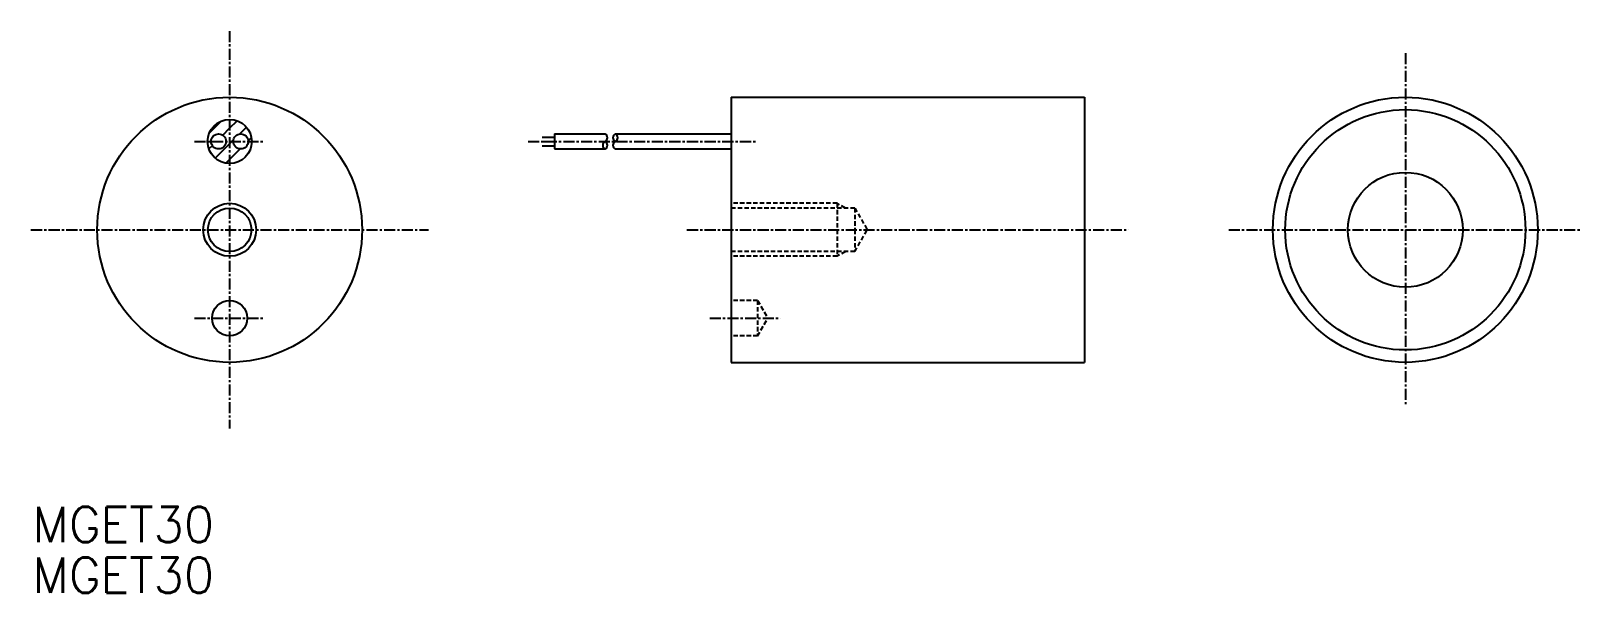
# Model space of a CAD drawing. Extents: x 172 to 347, y 143 to 207.
import ezdxf

# ---------------------------------------------------------------- set-up
doc = ezdxf.new("R2010")
doc.units = 0
doc.linetypes.add('CENTER', pattern=[2, 1.25, -0.25, 0.25, -0.25])
doc.linetypes.add('DASHED', pattern=[0.75, 0.5, -0.25])
doc.layers.get('0').update_dxf_attribs({"linetype": 'CONTINUOUS'})
doc.layers.add('CENTER', color=1, linetype='CENTER')
doc.styles.get("Standard").update_dxf_attribs({"font": 'txt.shx', "bigfont": 'extfont.shx'})

# ---------------------------------------------------------------- blocks, each defined once
blk = doc.blocks.new('*X2')
at = {"color": 0, "linetype": 'CONTINUOUS'}
for p, q in [((191.88, 195.4), (193.21, 196.73)), ((194.18, 195.94), (195.03, 196.78)), ((193.39, 195.14), (194.18, 195.94)), ((195.28, 195.26), (196.08, 196.06)), ((191.83, 193.58), (192.22, 193.97)), ((192.55, 192.53), (194.18, 194.17)), ((194.18, 194.17), (194.44, 194.43)), ((194.18, 192.4), (195.36, 193.58)), ((194.44, 194.43), (194.6, 194.58)), ((196.28, 194.5), (196.65, 194.86)), ((193.75, 191.97), (194.18, 192.4))]:
    blk.add_line(p, q, dxfattribs=at)

msp = doc.modelspace()

# ---------------------------------------------------------------- linework, layer by layer
at = {"color": 7, "linetype": 'CONTINUOUS'}
for p, q in [((250.97, 199.43), (250.97, 184.43)), ((250.97, 199.43), (290.97, 199.43)), ((290.97, 199.43), (290.97, 169.43)), ((230.97, 195.28), (236.69, 195.28)), ((230.97, 195.28), (230.97, 193.58)), ((237.86, 195.28), (250.97, 195.28)), ((229.57, 194.93), (230.97, 194.93)), ((229.57, 194.43), (230.97, 194.43)), ((229.57, 193.93), (230.97, 193.93)), ((230.97, 193.58), (236.69, 193.58)), ((237.86, 193.58), (250.97, 193.58)), ((250.97, 184.43), (250.97, 169.43)), ((251.47, 184.43), (251.47, 184.43)), ((250.97, 169.43), (290.97, 169.43))]:
    msp.add_line(p, q, dxfattribs=at)
at = {"color": 3, "linetype": 'DASHED'}
for p, q in [((262.97, 187.43), (250.97, 187.43)), ((264.97, 186.89), (250.97, 186.89)), ((262.97, 187.43), (262.97, 184.43)), ((263.91, 186.89), (262.97, 187.43)), ((264.97, 186.89), (264.97, 184.43)), ((264.97, 186.89), (266.39, 184.43)), ((262.97, 184.43), (262.97, 181.43)), ((264.97, 181.97), (266.39, 184.43)), ((264.97, 184.43), (264.97, 181.97)), ((264.97, 181.97), (250.97, 181.97)), ((262.97, 181.43), (250.97, 181.43)), ((263.91, 181.97), (262.97, 181.43)), ((253.97, 176.43), (250.97, 176.43)), ((253.97, 176.43), (253.97, 172.43)), ((253.97, 176.43), (255.12, 174.43)), ((253.97, 172.43), (255.12, 174.43)), ((253.97, 172.43), (250.97, 172.43))]:
    msp.add_line(p, q, dxfattribs=at)
at = {"color": 7, "linetype": 'CONTINUOUS'}
for centre, radius in [((194.18, 184.43), 15), ((327.32, 184.43), 15), ((194.18, 194.43), 2.5), ((327.32, 184.43), 13.6), ((192.93, 194.43), 0.85), ((195.43, 194.43), 0.85), ((327.32, 184.43), 6.5), ((194.18, 184.43), 2.46), ((194.18, 174.43), 2)]:
    msp.add_circle(centre, radius, dxfattribs=at)
at = {"color": 3, "linetype": 'CONTINUOUS'}
msp.add_circle((194.18, 184.43), 3, dxfattribs=at)
at = {"color": 7, "linetype": 'CONTINUOUS'}
for centre, start, end in [((236.49, 194.85), 295.4178, 64.5822), ((238.06, 194.85), 115.4178, 244.5822), ((237.66, 194.85), 295.4178, 64.5822), ((236.9, 194), 115.4178, 244.5822), ((236.49, 194), 295.4178, 64.5822), ((238.06, 194), 115.4178, 244.5822)]:
    msp.add_arc(centre, 0.471, start, end, dxfattribs=at)
at = {"layer": 'CENTER', "color": 1, "linetype": 'CENTER'}
for p, q in [((194.18, 206.93), (194.18, 161.93)), ((327.32, 204.43), (327.32, 164.43)), ((190.18, 194.43), (198.18, 194.43)), ((227.97, 194.43), (253.97, 194.43)), ((171.68, 184.43), (216.68, 184.43)), ((245.97, 184.43), (295.97, 184.43)), ((307.32, 184.43), (347.32, 184.43)), ((190.18, 174.43), (198.18, 174.43)), ((248.54, 174.43), (256.54, 174.43))]:
    msp.add_line(p, q, dxfattribs=at)

# ---------------------------------------------------------------- block references
at = {"color": 7, "linetype": 'CONTINUOUS'}
msp.add_blockref('*X2', (0, 0), dxfattribs=at)

# ---------------------------------------------------------------- texts
for p in [(171.85, 149.09), (171.85, 143.33)]:
    msp.add_text('MGET30', height=4).set_placement(p)

doc.saveas('drawing.dxf')
